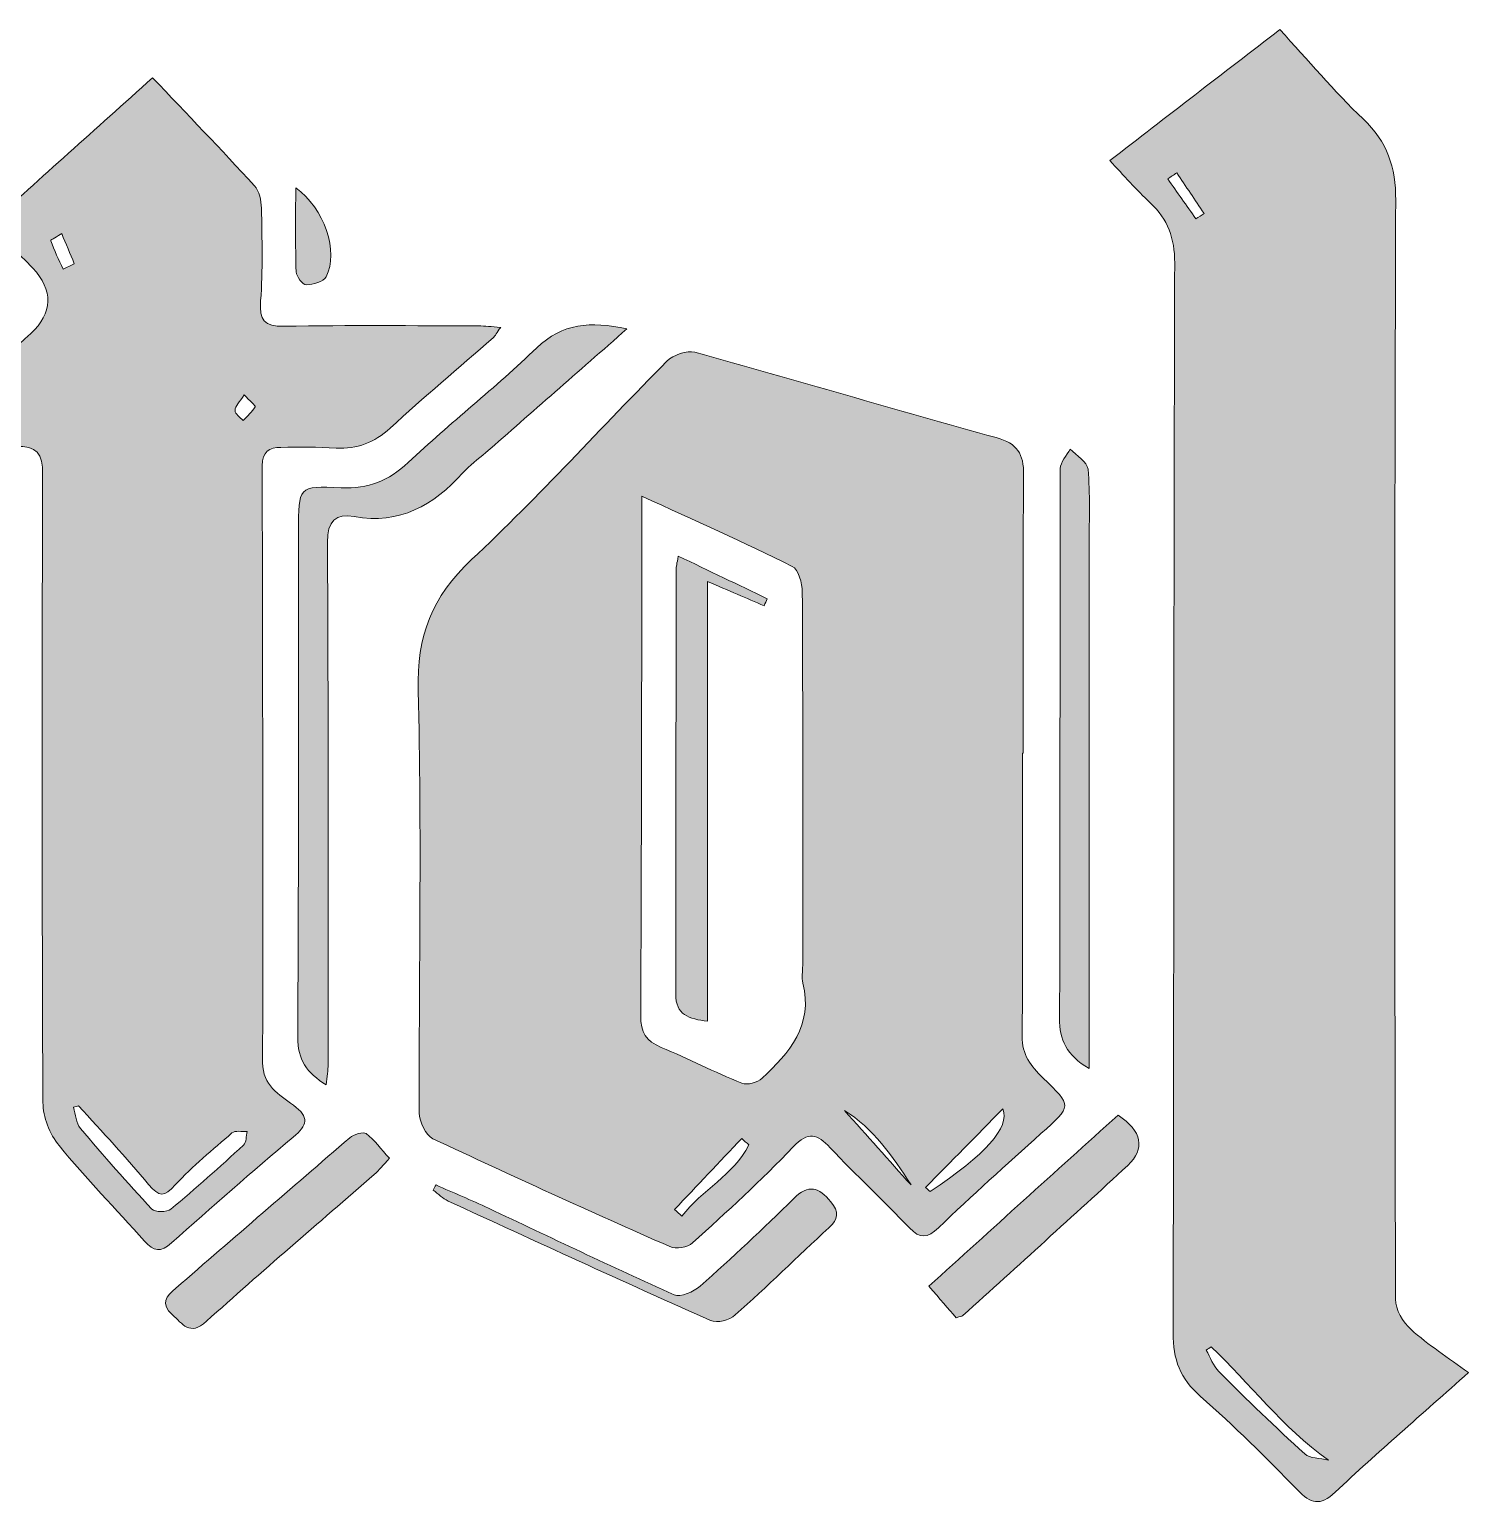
# Model space of a CAD drawing. Header units: millimetres. Extents: x -32 to 422, y -637 to -57.
# Drawn here: x 370.08 to 398.78, y -123.88 to -94.42 of the extents above; entities that cross this region are included whole.
import ezdxf

# ---------------------------------------------------------------- set-up
doc = ezdxf.new("R2010")
doc.units = ezdxf.units.MM
doc.header["$MEASUREMENT"] = 0
doc.layers.add('cut laag', color=7, linetype='Continuous', lineweight=0)

# ---------------------------------------------------------------- blocks, each defined once
blk = doc.blocks.new('Block_0')
at = {"layer": 'cut laag', "true_color": 0x000000, "transparency": 33554687}
h = blk.add_hatch(color=18, dxfattribs=at)
h.dxf.hatch_style = 2
edge = h.paths.add_edge_path()
edge.add_spline(control_points=[(392.963, -97.274), (392.903, -97.314), (392.843, -97.355), (392.783, -97.396), (392.971, -97.661), (393.159, -97.926), (393.347, -98.192), (393.401, -98.155), (393.454, -98.119), (393.508, -98.083), (393.326, -97.813), (393.145, -97.543), (392.963, -97.274)], knot_values=[0, 0, 0, 0, 1, 1, 1, 2, 2, 2, 3, 3, 3, 4, 4, 4, 4], degree=3, periodic=0)
edge = h.paths.add_edge_path()
edge.add_spline(control_points=[(393.653, -120.692), (393.619, -120.714), (393.585, -120.736), (393.551, -120.758), (393.633, -120.902), (393.689, -121.073), (393.802, -121.186), (394.363, -121.745), (394.932, -122.297), (395.517, -122.829), (395.619, -122.922), (395.815, -122.911), (395.989, -122.953), (395.058, -122.287), (394.415, -121.424), (393.653, -120.692)], knot_values=[0, 0, 0, 0, 1, 1, 1, 2, 2, 2, 3, 3, 3, 4, 4, 4, 5, 5, 5, 5], degree=3, periodic=0)
edge = h.paths.add_edge_path()
edge.add_spline(control_points=[(398.783, -121.206), (397.848, -122.04), (396.972, -122.801), (396.124, -123.592), (395.818, -123.878), (395.638, -123.823), (395.37, -123.546), (394.746, -122.903), (394.109, -122.269), (393.434, -121.68), (393.03, -121.327), (392.89, -120.945), (392.891, -120.417), (392.908, -113.303), (392.901, -106.189), (392.922, -99.074), (392.923, -98.575), (392.787, -98.205), (392.436, -97.874), (392.159, -97.614), (391.908, -97.326), (391.627, -97.03), (392.765, -96.152), (393.876, -95.296), (395.018, -94.415), (395.582, -95.026), (396.101, -95.645), (396.681, -96.199), (397.163, -96.659), (397.334, -97.151), (397.332, -97.826), (397.305, -105.132), (397.312, -112.437), (397.327, -119.743), (397.327, -119.948), (397.477, -120.204), (397.637, -120.348), (397.982, -120.658), (398.379, -120.909), (398.783, -121.206)], knot_values=[0, 0, 0, 0, 1, 1, 1, 2, 2, 2, 3, 3, 3, 4, 4, 4, 5, 5, 5, 6, 6, 6, 7, 7, 7, 8, 8, 8, 9, 9, 9, 10, 10, 10, 11, 11, 11, 12, 12, 12, 13, 13, 13, 13], degree=3, periodic=0)
h = blk.add_hatch(color=18, dxfattribs=at)
h.dxf.hatch_style = 2
edge = h.paths.add_edge_path()
edge.add_spline(control_points=[(374.357, -101.701), (374.268, -101.846), (374.18, -101.929), (374.176, -102.017), (374.173, -102.08), (374.281, -102.149), (374.339, -102.216), (374.423, -102.126), (374.518, -102.044), (374.579, -101.941), (374.591, -101.921), (374.471, -101.822), (374.357, -101.701)], knot_values=[0, 0, 0, 0, 1, 1, 1, 2, 2, 2, 3, 3, 3, 4, 4, 4, 4], degree=3, periodic=0)
edge = h.paths.add_edge_path()
edge.add_spline(control_points=[(370.747, -99.194), (370.821, -99.158), (370.896, -99.122), (370.97, -99.087), (370.886, -98.887), (370.803, -98.686), (370.719, -98.486), (370.643, -98.535), (370.494, -98.608), (370.501, -98.628), (370.568, -98.821), (370.661, -99.006), (370.747, -99.194)], knot_values=[0, 0, 0, 0, 1, 1, 1, 2, 2, 2, 3, 3, 3, 4, 4, 4, 4], degree=3, periodic=0)
edge = h.paths.add_edge_path()
edge.add_spline(control_points=[(371.057, -115.886), (371.023, -115.896), (370.989, -115.905), (370.955, -115.915), (370.998, -116.057), (371.004, -116.231), (371.092, -116.335), (371.553, -116.884), (372.027, -117.423), (372.519, -117.944), (372.581, -118.011), (372.818, -118.011), (372.896, -117.947), (373.393, -117.537), (373.873, -117.105), (374.347, -116.668), (374.405, -116.615), (374.395, -116.488), (374.417, -116.396), (374.315, -116.404), (374.179, -116.372), (374.116, -116.426), (373.727, -116.759), (373.332, -117.09), (372.985, -117.465), (372.764, -117.704), (372.663, -117.71), (372.453, -117.455), (372.009, -116.914), (371.525, -116.407), (371.057, -115.886)], knot_values=[0, 0, 0, 0, 1, 1, 1, 2, 2, 2, 3, 3, 3, 4, 4, 4, 5, 5, 5, 6, 6, 6, 7, 7, 7, 8, 8, 8, 9, 9, 9, 10, 10, 10, 10], degree=3, periodic=0)
edge = h.paths.add_edge_path()
edge.add_spline(control_points=[(367.735, -102.632), (367.901, -102.474), (368.063, -102.312), (368.233, -102.158), (368.855, -101.597), (369.484, -101.043), (370.102, -100.478), (370.543, -100.073), (370.553, -99.614), (370.142, -99.176), (370.001, -99.026), (369.852, -98.884), (369.703, -98.742), (369.565, -98.613), (369.423, -98.488), (369.245, -98.328), (370.316, -97.366), (371.373, -96.417), (372.532, -95.376), (373.22, -96.101), (373.901, -96.807), (374.562, -97.531), (374.659, -97.636), (374.701, -97.825), (374.704, -97.976), (374.716, -98.593), (374.731, -99.213), (374.688, -99.827), (374.661, -100.213), (374.751, -100.342), (375.155, -100.335), (376.448, -100.311), (377.742, -100.325), (379.035, -100.327), (379.161, -100.327), (379.287, -100.344), (379.476, -100.357), (379.399, -100.463), (379.37, -100.525), (379.323, -100.566), (378.638, -101.166), (377.941, -101.752), (377.269, -102.367), (376.954, -102.656), (376.614, -102.785), (376.193, -102.763), (375.827, -102.744), (375.459, -102.746), (375.091, -102.751), (374.86, -102.754), (374.717, -102.833), (374.718, -103.119), (374.729, -107.087), (374.733, -111.055), (374.727, -115.024), (374.727, -115.476), (375.056, -115.665), (375.34, -115.873), (375.669, -116.115), (375.619, -116.273), (375.339, -116.509), (374.519, -117.2), (373.711, -117.905), (372.911, -118.62), (372.692, -118.816), (372.554, -118.795), (372.368, -118.584), (371.805, -117.945), (371.204, -117.337), (370.666, -116.678), (370.48, -116.451), (370.345, -116.108), (370.344, -115.817), (370.324, -111.643), (370.323, -107.469), (370.339, -103.294), (370.341, -102.869), (370.217, -102.718), (369.799, -102.731), (369.129, -102.751), (368.459, -102.736), (367.788, -102.736), (367.771, -102.702), (367.753, -102.667), (367.735, -102.632)], knot_values=[0, 0, 0, 0, 1, 1, 1, 2, 2, 2, 3, 3, 3, 4, 4, 4, 5, 5, 5, 6, 6, 6, 7, 7, 7, 8, 8, 8, 9, 9, 9, 10, 10, 10, 11, 11, 11, 12, 12, 12, 13, 13, 13, 14, 14, 14, 15, 15, 15, 16, 16, 16, 17, 17, 17, 18, 18, 18, 19, 19, 19, 20, 20, 20, 21, 21, 21, 22, 22, 22, 23, 23, 23, 24, 24, 24, 25, 25, 25, 26, 26, 26, 27, 27, 27, 28, 28, 28, 28], degree=3, periodic=0)
h = blk.add_hatch(color=18, dxfattribs=at)
h.dxf.hatch_style = 2
edge = h.paths.add_edge_path()
edge.add_spline(control_points=[(375.387, -97.574), (375.96, -97.972), (376.249, -98.853), (375.995, -99.347), (375.944, -99.447), (375.735, -99.504), (375.598, -99.505), (375.529, -99.506), (375.4, -99.342), (375.396, -99.249), (375.377, -98.714), (375.387, -98.179), (375.387, -97.574)], knot_values=[0, 0, 0, 0, 1, 1, 1, 2, 2, 2, 3, 3, 3, 4, 4, 4, 4], degree=3, periodic=0)
h = blk.add_hatch(color=18, dxfattribs=at)
h.dxf.hatch_style = 2
edge = h.paths.add_edge_path()
edge.add_spline(control_points=[(381.995, -100.387), (381.008, -101.252), (380.095, -102.053), (379.182, -102.854), (379.027, -102.989), (378.856, -103.109), (378.719, -103.261), (378.137, -103.907), (377.466, -104.294), (376.552, -104.132), (376.192, -104.068), (376.016, -104.208), (376.019, -104.647), (376.042, -108.115), (376.035, -111.583), (376.035, -115.051), (376.034, -115.177), (376.012, -115.302), (375.996, -115.47), (375.607, -115.228), (375.425, -114.958), (375.428, -114.519), (375.445, -111.154), (375.447, -107.789), (375.443, -104.424), (375.443, -103.542), (375.429, -103.512), (376.295, -103.555), (376.836, -103.581), (377.237, -103.42), (377.631, -103.051), (378.467, -102.268), (379.37, -101.557), (380.197, -100.766), (380.711, -100.274), (381.261, -100.228), (381.995, -100.387)], knot_values=[0, 0, 0, 0, 1, 1, 1, 2, 2, 2, 3, 3, 3, 4, 4, 4, 5, 5, 5, 6, 6, 6, 7, 7, 7, 8, 8, 8, 9, 9, 9, 10, 10, 10, 11, 11, 11, 12, 12, 12, 12], degree=3, periodic=0)
h = blk.add_hatch(color=18, dxfattribs=at)
h.dxf.hatch_style = 2
edge = h.paths.add_edge_path()
edge.add_spline(control_points=[(382.945, -117.954), (382.994, -117.999), (383.044, -118.043), (383.093, -118.087), (383.48, -117.562), (384.128, -117.27), (384.427, -116.666), (384.379, -116.623), (384.332, -116.579), (384.285, -116.536), (383.839, -117.009), (383.392, -117.482), (382.945, -117.954)], knot_values=[0, 0, 0, 0, 1, 1, 1, 2, 2, 2, 3, 3, 3, 4, 4, 4, 4], degree=3, periodic=0)
edge = h.paths.add_edge_path()
edge.add_spline(control_points=[(387.662, -117.465), (387.294, -116.886), (386.909, -116.338), (386.332, -115.977), (386.784, -116.483), (387.223, -116.974), (387.662, -117.465)], knot_values=[0, 0, 0, 0, 1, 1, 1, 2, 2, 2, 2], degree=3, periodic=0)
edge = h.paths.add_edge_path()
edge.add_spline(control_points=[(387.953, -117.512), (387.983, -117.54), (388.013, -117.569), (388.043, -117.598), (389.146, -116.857), (389.641, -116.32), (389.493, -115.948), (388.968, -116.481), (388.461, -116.996), (387.953, -117.512)], knot_values=[0, 0, 0, 0, 1, 1, 1, 2, 2, 2, 3, 3, 3, 3], degree=3, periodic=0)
edge = h.paths.add_edge_path()
edge.add_spline(control_points=[(382.293, -103.725), (382.293, -104.092), (382.294, -104.352), (382.293, -104.612), (382.288, -107.77), (382.286, -110.928), (382.269, -114.087), (382.267, -114.417), (382.379, -114.597), (382.679, -114.721), (383.22, -114.946), (383.743, -115.215), (384.286, -115.434), (384.394, -115.477), (384.6, -115.421), (384.691, -115.336), (385.237, -114.826), (385.714, -114.277), (385.505, -113.436), (385.477, -113.325), (385.501, -113.202), (385.501, -113.084), (385.502, -110.601), (385.506, -108.118), (385.494, -105.636), (385.493, -105.46), (385.417, -105.185), (385.293, -105.124), (384.337, -104.649), (383.36, -104.215), (382.293, -103.725)], knot_values=[0, 0, 0, 0, 1, 1, 1, 2, 2, 2, 3, 3, 3, 4, 4, 4, 5, 5, 5, 6, 6, 6, 7, 7, 7, 8, 8, 8, 9, 9, 9, 10, 10, 10, 10], degree=3, periodic=0)
edge = h.paths.add_edge_path()
edge.add_spline(control_points=[(389.887, -108.851), (389.887, -110.732), (389.896, -112.613), (389.879, -114.494), (389.876, -114.866), (390.054, -115.095), (390.292, -115.324), (390.883, -115.893), (390.875, -115.888), (390.255, -116.441), (389.564, -117.057), (388.877, -117.678), (388.208, -118.317), (387.989, -118.525), (387.847, -118.547), (387.631, -118.321), (387.114, -117.779), (386.565, -117.268), (386.05, -116.723), (385.788, -116.446), (385.616, -116.388), (385.312, -116.706), (384.673, -117.375), (383.988, -118), (383.303, -118.622), (383.206, -118.71), (382.971, -118.747), (382.851, -118.694), (381.268, -117.993), (379.69, -117.281), (378.125, -116.541), (377.981, -116.474), (377.853, -116.203), (377.852, -116.026), (377.841, -113.219), (377.906, -110.411), (377.829, -107.606), (377.799, -106.512), (378.101, -105.735), (378.896, -104.99), (380.246, -103.726), (381.487, -102.347), (382.792, -101.033), (382.918, -100.906), (383.19, -100.807), (383.351, -100.852), (385.358, -101.406), (387.354, -102.003), (389.362, -102.556), (389.788, -102.674), (389.912, -102.878), (389.908, -103.296), (389.892, -105.147), (389.901, -106.999), (389.901, -108.851), (389.896, -108.851), (389.892, -108.851), (389.887, -108.851)], knot_values=[0, 0, 0, 0, 1, 1, 1, 2, 2, 2, 3, 3, 3, 4, 4, 4, 5, 5, 5, 6, 6, 6, 7, 7, 7, 8, 8, 8, 9, 9, 9, 10, 10, 10, 11, 11, 11, 12, 12, 12, 13, 13, 13, 14, 14, 14, 15, 15, 15, 16, 16, 16, 17, 17, 17, 18, 18, 18, 19, 19, 19, 19], degree=3, periodic=0)
h = blk.add_hatch(color=18, dxfattribs=at)
h.dxf.hatch_style = 2
edge = h.paths.add_edge_path()
edge.add_spline(control_points=[(391.214, -115.142), (390.761, -114.871), (390.624, -114.569), (390.626, -114.139), (390.639, -110.484), (390.63, -106.829), (390.641, -103.173), (390.641, -103.043), (390.77, -102.913), (390.838, -102.783), (390.962, -102.916), (391.18, -103.041), (391.193, -103.185), (391.24, -103.679), (391.216, -104.181), (391.216, -104.68), (391.216, -107.983), (391.215, -111.286), (391.214, -114.589), (391.214, -114.746), (391.214, -114.903), (391.214, -115.142)], knot_values=[0, 0, 0, 0, 1, 1, 1, 2, 2, 2, 3, 3, 3, 4, 4, 4, 5, 5, 5, 6, 6, 6, 7, 7, 7, 7], degree=3, periodic=0)
h = blk.add_hatch(color=18, dxfattribs=at)
h.dxf.hatch_style = 2
edge = h.paths.add_edge_path()
edge.add_spline(control_points=[(383.605, -114.199), (383.231, -114.152), (382.967, -114.073), (382.968, -113.653), (382.974, -110.831), (382.973, -108.009), (382.976, -105.187), (382.976, -105.13), (382.993, -105.074), (383.017, -104.919), (383.635, -105.214), (384.215, -105.491), (384.795, -105.769), (384.774, -105.816), (384.753, -105.863), (384.731, -105.91), (384.38, -105.759), (384.028, -105.608), (383.605, -105.426), (383.605, -108.389), (383.605, -111.28), (383.605, -114.199)], knot_values=[0, 0, 0, 0, 1, 1, 1, 2, 2, 2, 3, 3, 3, 4, 4, 4, 5, 5, 5, 6, 6, 6, 7, 7, 7, 7], degree=3, periodic=0)
h = blk.add_hatch(color=18, dxfattribs=at)
h.dxf.hatch_style = 2
edge = h.paths.add_edge_path()
edge.add_spline(control_points=[(388.018, -119.484), (389.276, -118.346), (390.536, -117.206), (391.792, -116.07), (392.268, -116.389), (392.346, -116.741), (391.986, -117.074), (390.898, -118.081), (389.795, -119.073), (388.697, -120.07), (388.678, -120.087), (388.643, -120.087), (388.56, -120.112), (388.408, -119.936), (388.238, -119.739), (388.018, -119.484)], knot_values=[0, 0, 0, 0, 1, 1, 1, 2, 2, 2, 3, 3, 3, 4, 4, 4, 5, 5, 5, 5], degree=3, periodic=0)
h = blk.add_hatch(color=18, dxfattribs=at)
h.dxf.hatch_style = 2
edge = h.paths.add_edge_path()
edge.add_spline(control_points=[(377.256, -116.933), (377.129, -117.069), (377.05, -117.17), (376.955, -117.253), (375.838, -118.229), (374.708, -119.191), (373.606, -120.184), (373.266, -120.49), (373.131, -120.232), (372.927, -120.052), (372.679, -119.832), (372.804, -119.686), (372.995, -119.522), (374.153, -118.524), (375.304, -117.52), (376.465, -116.526), (376.546, -116.457), (376.736, -116.396), (376.795, -116.44), (376.962, -116.564), (377.088, -116.745), (377.256, -116.933)], knot_values=[0, 0, 0, 0, 1, 1, 1, 2, 2, 2, 3, 3, 3, 4, 4, 4, 5, 5, 5, 6, 6, 6, 7, 7, 7, 7], degree=3, periodic=0)
h = blk.add_hatch(color=18, dxfattribs=at)
h.dxf.hatch_style = 2
edge = h.paths.add_edge_path()
edge.add_spline(control_points=[(378.186, -117.465), (378.536, -117.62), (378.889, -117.768), (379.235, -117.93), (380.467, -118.508), (381.693, -119.1), (382.935, -119.655), (383.061, -119.711), (383.325, -119.597), (383.455, -119.482), (384.091, -118.917), (384.714, -118.338), (385.318, -117.74), (385.62, -117.44), (385.823, -117.509), (386.062, -117.801), (386.23, -118.006), (386.215, -118.144), (386.023, -118.32), (385.396, -118.895), (384.791, -119.493), (384.156, -120.058), (384.043, -120.158), (383.791, -120.225), (383.665, -120.169), (381.913, -119.389), (380.171, -118.587), (378.429, -117.785), (378.32, -117.734), (378.23, -117.642), (378.132, -117.569), (378.15, -117.534), (378.168, -117.5), (378.186, -117.465)], knot_values=[0, 0, 0, 0, 1, 1, 1, 2, 2, 2, 3, 3, 3, 4, 4, 4, 5, 5, 5, 6, 6, 6, 7, 7, 7, 8, 8, 8, 9, 9, 9, 10, 10, 10, 11, 11, 11, 11], degree=3, periodic=0)
at = {"layer": 'cut laag'}
for points, knots in [([(398.783, -121.206), (398.379, -120.909), (397.982, -120.658), (397.637, -120.348), (397.477, -120.204), (397.327, -119.948), (397.327, -119.743), (397.312, -112.437), (397.305, -105.132), (397.332, -97.826), (397.334, -97.151), (397.163, -96.659), (396.681, -96.199), (396.101, -95.645), (395.582, -95.026), (395.018, -94.415), (393.876, -95.296), (392.765, -96.152), (391.627, -97.03), (391.908, -97.326), (392.159, -97.614), (392.436, -97.874), (392.787, -98.205), (392.923, -98.575), (392.922, -99.074), (392.901, -106.189), (392.908, -113.303), (392.891, -120.417), (392.89, -120.945), (393.03, -121.327), (393.434, -121.68), (394.109, -122.269), (394.746, -122.903), (395.37, -123.546), (395.638, -123.823), (395.818, -123.878), (396.124, -123.592), (396.972, -122.801), (397.848, -122.04), (398.783, -121.206)], [0, 0, 0, 0, 1, 1, 1, 2, 2, 2, 3, 3, 3, 4, 4, 4, 5, 5, 5, 6, 6, 6, 7, 7, 7, 8, 8, 8, 9, 9, 9, 10, 10, 10, 11, 11, 11, 12, 12, 12, 13, 13, 13, 13]), ([(398.783, -121.206), (397.848, -122.04), (396.972, -122.801), (396.124, -123.592), (395.818, -123.878), (395.638, -123.823), (395.37, -123.546), (394.746, -122.903), (394.109, -122.269), (393.434, -121.68), (393.03, -121.327), (392.89, -120.945), (392.891, -120.417), (392.908, -113.303), (392.901, -106.189), (392.922, -99.074), (392.923, -98.575), (392.787, -98.205), (392.436, -97.874), (392.159, -97.614), (391.908, -97.326), (391.627, -97.03), (392.765, -96.152), (393.876, -95.296), (395.018, -94.415), (395.582, -95.026), (396.101, -95.645), (396.681, -96.199), (397.163, -96.659), (397.334, -97.151), (397.332, -97.826), (397.305, -105.132), (397.312, -112.437), (397.327, -119.743), (397.327, -119.948), (397.477, -120.204), (397.637, -120.348), (397.982, -120.658), (398.379, -120.909), (398.783, -121.206)], [0, 0, 0, 0, 1, 1, 1, 2, 2, 2, 3, 3, 3, 4, 4, 4, 5, 5, 5, 6, 6, 6, 7, 7, 7, 8, 8, 8, 9, 9, 9, 10, 10, 10, 11, 11, 11, 12, 12, 12, 13, 13, 13, 13]), ([(367.735, -102.632), (367.753, -102.667), (367.771, -102.702), (367.788, -102.736), (368.459, -102.736), (369.129, -102.751), (369.799, -102.731), (370.217, -102.718), (370.341, -102.869), (370.339, -103.294), (370.323, -107.469), (370.324, -111.643), (370.344, -115.817), (370.345, -116.108), (370.48, -116.451), (370.666, -116.678), (371.204, -117.337), (371.805, -117.945), (372.368, -118.584), (372.554, -118.795), (372.692, -118.816), (372.911, -118.62), (373.711, -117.905), (374.519, -117.2), (375.339, -116.509), (375.619, -116.273), (375.669, -116.115), (375.34, -115.873), (375.056, -115.665), (374.727, -115.476), (374.727, -115.024), (374.733, -111.055), (374.729, -107.087), (374.718, -103.119), (374.717, -102.833), (374.86, -102.754), (375.091, -102.751), (375.459, -102.746), (375.827, -102.744), (376.193, -102.763), (376.614, -102.785), (376.954, -102.656), (377.269, -102.367), (377.941, -101.752), (378.638, -101.166), (379.323, -100.566), (379.37, -100.525), (379.399, -100.463), (379.476, -100.357), (379.287, -100.344), (379.161, -100.327), (379.035, -100.327), (377.742, -100.325), (376.448, -100.311), (375.155, -100.335), (374.751, -100.342), (374.661, -100.213), (374.688, -99.827), (374.731, -99.213), (374.716, -98.593), (374.704, -97.976), (374.701, -97.825), (374.659, -97.636), (374.562, -97.531), (373.901, -96.807), (373.22, -96.101), (372.532, -95.376), (371.373, -96.417), (370.316, -97.366), (369.245, -98.328), (369.423, -98.488), (369.565, -98.613), (369.703, -98.742), (369.852, -98.884), (370.001, -99.026), (370.142, -99.176), (370.553, -99.614), (370.543, -100.073), (370.102, -100.478), (369.484, -101.043), (368.855, -101.597), (368.233, -102.158), (368.063, -102.312), (367.901, -102.474), (367.735, -102.632)], [0, 0, 0, 0, 1, 1, 1, 2, 2, 2, 3, 3, 3, 4, 4, 4, 5, 5, 5, 6, 6, 6, 7, 7, 7, 8, 8, 8, 9, 9, 9, 10, 10, 10, 11, 11, 11, 12, 12, 12, 13, 13, 13, 14, 14, 14, 15, 15, 15, 16, 16, 16, 17, 17, 17, 18, 18, 18, 19, 19, 19, 20, 20, 20, 21, 21, 21, 22, 22, 22, 23, 23, 23, 24, 24, 24, 25, 25, 25, 26, 26, 26, 27, 27, 27, 28, 28, 28, 28]), ([(367.735, -102.632), (367.901, -102.474), (368.063, -102.312), (368.233, -102.158), (368.855, -101.597), (369.484, -101.043), (370.102, -100.478), (370.543, -100.073), (370.553, -99.614), (370.142, -99.176), (370.001, -99.026), (369.852, -98.884), (369.703, -98.742), (369.565, -98.613), (369.423, -98.488), (369.245, -98.328), (370.316, -97.366), (371.373, -96.417), (372.532, -95.376), (373.22, -96.101), (373.901, -96.807), (374.562, -97.531), (374.659, -97.636), (374.701, -97.825), (374.704, -97.976), (374.716, -98.593), (374.731, -99.213), (374.688, -99.827), (374.661, -100.213), (374.751, -100.342), (375.155, -100.335), (376.448, -100.311), (377.742, -100.325), (379.035, -100.327), (379.161, -100.327), (379.287, -100.344), (379.476, -100.357), (379.399, -100.463), (379.37, -100.525), (379.323, -100.566), (378.638, -101.166), (377.941, -101.752), (377.269, -102.367), (376.954, -102.656), (376.614, -102.785), (376.193, -102.763), (375.827, -102.744), (375.459, -102.746), (375.091, -102.751), (374.86, -102.754), (374.717, -102.833), (374.718, -103.119), (374.729, -107.087), (374.733, -111.055), (374.727, -115.024), (374.727, -115.476), (375.056, -115.665), (375.34, -115.873), (375.669, -116.115), (375.619, -116.273), (375.339, -116.509), (374.519, -117.2), (373.711, -117.905), (372.911, -118.62), (372.692, -118.816), (372.554, -118.795), (372.368, -118.584), (371.805, -117.945), (371.204, -117.337), (370.666, -116.678), (370.48, -116.451), (370.345, -116.108), (370.344, -115.817), (370.324, -111.643), (370.323, -107.469), (370.339, -103.294), (370.341, -102.869), (370.217, -102.718), (369.799, -102.731), (369.129, -102.751), (368.459, -102.736), (367.788, -102.736), (367.771, -102.702), (367.753, -102.667), (367.735, -102.632)], [0, 0, 0, 0, 1, 1, 1, 2, 2, 2, 3, 3, 3, 4, 4, 4, 5, 5, 5, 6, 6, 6, 7, 7, 7, 8, 8, 8, 9, 9, 9, 10, 10, 10, 11, 11, 11, 12, 12, 12, 13, 13, 13, 14, 14, 14, 15, 15, 15, 16, 16, 16, 17, 17, 17, 18, 18, 18, 19, 19, 19, 20, 20, 20, 21, 21, 21, 22, 22, 22, 23, 23, 23, 24, 24, 24, 25, 25, 25, 26, 26, 26, 27, 27, 27, 28, 28, 28, 28]), ([(392.963, -97.274), (392.903, -97.314), (392.843, -97.355), (392.783, -97.396), (392.971, -97.661), (393.159, -97.926), (393.347, -98.192), (393.401, -98.155), (393.454, -98.119), (393.508, -98.083), (393.326, -97.813), (393.145, -97.543), (392.963, -97.274)], [0, 0, 0, 0, 1, 1, 1, 2, 2, 2, 3, 3, 3, 4, 4, 4, 4]), ([(392.963, -97.274), (393.145, -97.543), (393.326, -97.813), (393.508, -98.083), (393.454, -98.119), (393.401, -98.155), (393.347, -98.192), (393.159, -97.926), (392.971, -97.661), (392.783, -97.396), (392.843, -97.355), (392.903, -97.314), (392.963, -97.274)], [0, 0, 0, 0, 1, 1, 1, 2, 2, 2, 3, 3, 3, 4, 4, 4, 4]), ([(375.387, -97.574), (375.387, -98.179), (375.377, -98.714), (375.396, -99.249), (375.4, -99.342), (375.529, -99.506), (375.598, -99.505), (375.735, -99.504), (375.944, -99.447), (375.995, -99.347), (376.249, -98.853), (375.96, -97.972), (375.387, -97.574)], [0, 0, 0, 0, 1, 1, 1, 2, 2, 2, 3, 3, 3, 4, 4, 4, 4]), ([(375.387, -97.574), (375.96, -97.972), (376.249, -98.853), (375.995, -99.347), (375.944, -99.447), (375.735, -99.504), (375.598, -99.505), (375.529, -99.506), (375.4, -99.342), (375.396, -99.249), (375.377, -98.714), (375.387, -98.179), (375.387, -97.574)], [0, 0, 0, 0, 1, 1, 1, 2, 2, 2, 3, 3, 3, 4, 4, 4, 4]), ([(370.747, -99.194), (370.821, -99.158), (370.896, -99.122), (370.97, -99.087), (370.886, -98.887), (370.803, -98.686), (370.719, -98.486), (370.643, -98.535), (370.494, -98.608), (370.501, -98.628), (370.568, -98.821), (370.661, -99.006), (370.747, -99.194)], [0, 0, 0, 0, 1, 1, 1, 2, 2, 2, 3, 3, 3, 4, 4, 4, 4]), ([(370.747, -99.194), (370.661, -99.006), (370.568, -98.821), (370.501, -98.628), (370.494, -98.608), (370.643, -98.535), (370.719, -98.486), (370.803, -98.686), (370.886, -98.887), (370.97, -99.087), (370.896, -99.122), (370.821, -99.158), (370.747, -99.194)], [0, 0, 0, 0, 1, 1, 1, 2, 2, 2, 3, 3, 3, 4, 4, 4, 4]), ([(381.995, -100.387), (381.261, -100.228), (380.711, -100.274), (380.197, -100.766), (379.37, -101.557), (378.467, -102.268), (377.631, -103.051), (377.237, -103.42), (376.836, -103.581), (376.295, -103.555), (375.429, -103.512), (375.443, -103.542), (375.443, -104.424), (375.447, -107.789), (375.445, -111.154), (375.428, -114.519), (375.425, -114.958), (375.607, -115.228), (375.996, -115.47), (376.012, -115.302), (376.034, -115.177), (376.035, -115.051), (376.035, -111.583), (376.042, -108.115), (376.019, -104.647), (376.016, -104.208), (376.192, -104.068), (376.552, -104.132), (377.466, -104.294), (378.137, -103.907), (378.719, -103.261), (378.856, -103.109), (379.027, -102.989), (379.182, -102.854), (380.095, -102.053), (381.008, -101.252), (381.995, -100.387)], [0, 0, 0, 0, 1, 1, 1, 2, 2, 2, 3, 3, 3, 4, 4, 4, 5, 5, 5, 6, 6, 6, 7, 7, 7, 8, 8, 8, 9, 9, 9, 10, 10, 10, 11, 11, 11, 12, 12, 12, 12]), ([(381.995, -100.387), (381.008, -101.252), (380.095, -102.053), (379.182, -102.854), (379.027, -102.989), (378.856, -103.109), (378.719, -103.261), (378.137, -103.907), (377.466, -104.294), (376.552, -104.132), (376.192, -104.068), (376.016, -104.208), (376.019, -104.647), (376.042, -108.115), (376.035, -111.583), (376.035, -115.051), (376.034, -115.177), (376.012, -115.302), (375.996, -115.47), (375.607, -115.228), (375.425, -114.958), (375.428, -114.519), (375.445, -111.154), (375.447, -107.789), (375.443, -104.424), (375.443, -103.542), (375.429, -103.512), (376.295, -103.555), (376.836, -103.581), (377.237, -103.42), (377.631, -103.051), (378.467, -102.268), (379.37, -101.557), (380.197, -100.766), (380.711, -100.274), (381.261, -100.228), (381.995, -100.387)], [0, 0, 0, 0, 1, 1, 1, 2, 2, 2, 3, 3, 3, 4, 4, 4, 5, 5, 5, 6, 6, 6, 7, 7, 7, 8, 8, 8, 9, 9, 9, 10, 10, 10, 11, 11, 11, 12, 12, 12, 12]), ([(389.887, -108.851), (389.892, -108.851), (389.896, -108.851), (389.901, -108.851), (389.901, -106.999), (389.892, -105.147), (389.908, -103.296), (389.912, -102.878), (389.788, -102.674), (389.362, -102.556), (387.354, -102.003), (385.358, -101.406), (383.351, -100.852), (383.19, -100.807), (382.918, -100.906), (382.792, -101.033), (381.487, -102.347), (380.246, -103.726), (378.896, -104.99), (378.101, -105.735), (377.799, -106.512), (377.829, -107.606), (377.906, -110.411), (377.841, -113.219), (377.852, -116.026), (377.853, -116.203), (377.981, -116.474), (378.125, -116.541), (379.69, -117.281), (381.268, -117.993), (382.851, -118.694), (382.971, -118.747), (383.206, -118.71), (383.303, -118.622), (383.988, -118), (384.673, -117.375), (385.312, -116.706), (385.616, -116.388), (385.788, -116.446), (386.05, -116.723), (386.565, -117.268), (387.114, -117.779), (387.631, -118.321), (387.847, -118.547), (387.989, -118.525), (388.208, -118.317), (388.877, -117.678), (389.564, -117.057), (390.255, -116.441), (390.875, -115.888), (390.883, -115.893), (390.292, -115.324), (390.054, -115.095), (389.876, -114.866), (389.879, -114.494), (389.896, -112.613), (389.887, -110.732), (389.887, -108.851)], [0, 0, 0, 0, 1, 1, 1, 2, 2, 2, 3, 3, 3, 4, 4, 4, 5, 5, 5, 6, 6, 6, 7, 7, 7, 8, 8, 8, 9, 9, 9, 10, 10, 10, 11, 11, 11, 12, 12, 12, 13, 13, 13, 14, 14, 14, 15, 15, 15, 16, 16, 16, 17, 17, 17, 18, 18, 18, 19, 19, 19, 19]), ([(389.887, -108.851), (389.887, -110.732), (389.896, -112.613), (389.879, -114.494), (389.876, -114.866), (390.054, -115.095), (390.292, -115.324), (390.883, -115.893), (390.875, -115.888), (390.255, -116.441), (389.564, -117.057), (388.877, -117.678), (388.208, -118.317), (387.989, -118.525), (387.847, -118.547), (387.631, -118.321), (387.114, -117.779), (386.565, -117.268), (386.05, -116.723), (385.788, -116.446), (385.616, -116.388), (385.312, -116.706), (384.673, -117.375), (383.988, -118), (383.303, -118.622), (383.206, -118.71), (382.971, -118.747), (382.851, -118.694), (381.268, -117.993), (379.69, -117.281), (378.125, -116.541), (377.981, -116.474), (377.853, -116.203), (377.852, -116.026), (377.841, -113.219), (377.906, -110.411), (377.829, -107.606), (377.799, -106.512), (378.101, -105.735), (378.896, -104.99), (380.246, -103.726), (381.487, -102.347), (382.792, -101.033), (382.918, -100.906), (383.19, -100.807), (383.351, -100.852), (385.358, -101.406), (387.354, -102.003), (389.362, -102.556), (389.788, -102.674), (389.912, -102.878), (389.908, -103.296), (389.892, -105.147), (389.901, -106.999), (389.901, -108.851), (389.896, -108.851), (389.892, -108.851), (389.887, -108.851)], [0, 0, 0, 0, 1, 1, 1, 2, 2, 2, 3, 3, 3, 4, 4, 4, 5, 5, 5, 6, 6, 6, 7, 7, 7, 8, 8, 8, 9, 9, 9, 10, 10, 10, 11, 11, 11, 12, 12, 12, 13, 13, 13, 14, 14, 14, 15, 15, 15, 16, 16, 16, 17, 17, 17, 18, 18, 18, 19, 19, 19, 19]), ([(374.357, -101.701), (374.268, -101.846), (374.18, -101.929), (374.176, -102.017), (374.173, -102.08), (374.281, -102.149), (374.339, -102.216), (374.423, -102.126), (374.518, -102.044), (374.579, -101.941), (374.591, -101.921), (374.471, -101.822), (374.357, -101.701)], [0, 0, 0, 0, 1, 1, 1, 2, 2, 2, 3, 3, 3, 4, 4, 4, 4]), ([(374.357, -101.701), (374.471, -101.822), (374.591, -101.921), (374.579, -101.941), (374.518, -102.044), (374.423, -102.126), (374.339, -102.216), (374.281, -102.149), (374.173, -102.08), (374.176, -102.017), (374.18, -101.929), (374.268, -101.846), (374.357, -101.701)], [0, 0, 0, 0, 1, 1, 1, 2, 2, 2, 3, 3, 3, 4, 4, 4, 4]), ([(391.214, -115.142), (391.214, -114.903), (391.214, -114.746), (391.214, -114.589), (391.215, -111.286), (391.216, -107.983), (391.216, -104.68), (391.216, -104.181), (391.24, -103.679), (391.193, -103.185), (391.18, -103.041), (390.962, -102.916), (390.838, -102.783), (390.77, -102.913), (390.641, -103.043), (390.641, -103.173), (390.63, -106.829), (390.639, -110.484), (390.626, -114.139), (390.624, -114.569), (390.761, -114.871), (391.214, -115.142)], [0, 0, 0, 0, 1, 1, 1, 2, 2, 2, 3, 3, 3, 4, 4, 4, 5, 5, 5, 6, 6, 6, 7, 7, 7, 7]), ([(391.214, -115.142), (390.761, -114.871), (390.624, -114.569), (390.626, -114.139), (390.639, -110.484), (390.63, -106.829), (390.641, -103.173), (390.641, -103.043), (390.77, -102.913), (390.838, -102.783), (390.962, -102.916), (391.18, -103.041), (391.193, -103.185), (391.24, -103.679), (391.216, -104.181), (391.216, -104.68), (391.216, -107.983), (391.215, -111.286), (391.214, -114.589), (391.214, -114.746), (391.214, -114.903), (391.214, -115.142)], [0, 0, 0, 0, 1, 1, 1, 2, 2, 2, 3, 3, 3, 4, 4, 4, 5, 5, 5, 6, 6, 6, 7, 7, 7, 7]), ([(382.293, -103.725), (382.293, -104.092), (382.294, -104.352), (382.293, -104.612), (382.288, -107.77), (382.286, -110.928), (382.269, -114.087), (382.267, -114.417), (382.379, -114.597), (382.679, -114.721), (383.22, -114.946), (383.743, -115.215), (384.286, -115.434), (384.394, -115.477), (384.6, -115.421), (384.691, -115.336), (385.237, -114.826), (385.714, -114.277), (385.505, -113.436), (385.477, -113.325), (385.501, -113.202), (385.501, -113.084), (385.502, -110.601), (385.506, -108.118), (385.494, -105.636), (385.493, -105.46), (385.417, -105.185), (385.293, -105.124), (384.337, -104.649), (383.36, -104.215), (382.293, -103.725)], [0, 0, 0, 0, 1, 1, 1, 2, 2, 2, 3, 3, 3, 4, 4, 4, 5, 5, 5, 6, 6, 6, 7, 7, 7, 8, 8, 8, 9, 9, 9, 10, 10, 10, 10]), ([(382.293, -103.725), (383.36, -104.215), (384.337, -104.649), (385.293, -105.124), (385.417, -105.185), (385.493, -105.46), (385.494, -105.636), (385.506, -108.118), (385.502, -110.601), (385.501, -113.084), (385.501, -113.202), (385.477, -113.325), (385.505, -113.436), (385.714, -114.277), (385.237, -114.826), (384.691, -115.336), (384.6, -115.421), (384.394, -115.477), (384.286, -115.434), (383.743, -115.215), (383.22, -114.946), (382.679, -114.721), (382.379, -114.597), (382.267, -114.417), (382.269, -114.087), (382.286, -110.928), (382.288, -107.77), (382.293, -104.612), (382.294, -104.352), (382.293, -104.092), (382.293, -103.725)], [0, 0, 0, 0, 1, 1, 1, 2, 2, 2, 3, 3, 3, 4, 4, 4, 5, 5, 5, 6, 6, 6, 7, 7, 7, 8, 8, 8, 9, 9, 9, 10, 10, 10, 10]), ([(383.605, -114.199), (383.605, -111.28), (383.605, -108.389), (383.605, -105.426), (384.028, -105.608), (384.38, -105.759), (384.731, -105.91), (384.753, -105.863), (384.774, -105.816), (384.795, -105.769), (384.215, -105.491), (383.635, -105.214), (383.017, -104.919), (382.993, -105.074), (382.976, -105.13), (382.976, -105.187), (382.973, -108.009), (382.974, -110.831), (382.968, -113.653), (382.967, -114.073), (383.231, -114.152), (383.605, -114.199)], [0, 0, 0, 0, 1, 1, 1, 2, 2, 2, 3, 3, 3, 4, 4, 4, 5, 5, 5, 6, 6, 6, 7, 7, 7, 7]), ([(383.605, -114.199), (383.231, -114.152), (382.967, -114.073), (382.968, -113.653), (382.974, -110.831), (382.973, -108.009), (382.976, -105.187), (382.976, -105.13), (382.993, -105.074), (383.017, -104.919), (383.635, -105.214), (384.215, -105.491), (384.795, -105.769), (384.774, -105.816), (384.753, -105.863), (384.731, -105.91), (384.38, -105.759), (384.028, -105.608), (383.605, -105.426), (383.605, -108.389), (383.605, -111.28), (383.605, -114.199)], [0, 0, 0, 0, 1, 1, 1, 2, 2, 2, 3, 3, 3, 4, 4, 4, 5, 5, 5, 6, 6, 6, 7, 7, 7, 7]), ([(371.057, -115.886), (371.023, -115.896), (370.989, -115.905), (370.955, -115.915), (370.998, -116.057), (371.004, -116.231), (371.092, -116.335), (371.553, -116.884), (372.027, -117.423), (372.519, -117.944), (372.581, -118.011), (372.818, -118.011), (372.896, -117.947), (373.393, -117.537), (373.873, -117.105), (374.347, -116.668), (374.405, -116.615), (374.395, -116.488), (374.417, -116.396), (374.315, -116.404), (374.179, -116.372), (374.116, -116.426), (373.727, -116.759), (373.332, -117.09), (372.985, -117.465), (372.764, -117.704), (372.663, -117.71), (372.453, -117.455), (372.009, -116.914), (371.525, -116.407), (371.057, -115.886)], [0, 0, 0, 0, 1, 1, 1, 2, 2, 2, 3, 3, 3, 4, 4, 4, 5, 5, 5, 6, 6, 6, 7, 7, 7, 8, 8, 8, 9, 9, 9, 10, 10, 10, 10]), ([(371.057, -115.886), (371.525, -116.407), (372.009, -116.914), (372.453, -117.455), (372.663, -117.71), (372.764, -117.704), (372.985, -117.465), (373.332, -117.09), (373.727, -116.759), (374.116, -116.426), (374.179, -116.372), (374.315, -116.404), (374.417, -116.396), (374.395, -116.488), (374.405, -116.615), (374.347, -116.668), (373.873, -117.105), (373.393, -117.537), (372.896, -117.947), (372.818, -118.011), (372.581, -118.011), (372.519, -117.944), (372.027, -117.423), (371.553, -116.884), (371.092, -116.335), (371.004, -116.231), (370.998, -116.057), (370.955, -115.915), (370.989, -115.905), (371.023, -115.896), (371.057, -115.886)], [0, 0, 0, 0, 1, 1, 1, 2, 2, 2, 3, 3, 3, 4, 4, 4, 5, 5, 5, 6, 6, 6, 7, 7, 7, 8, 8, 8, 9, 9, 9, 10, 10, 10, 10]), ([(387.662, -117.465), (387.294, -116.886), (386.909, -116.338), (386.332, -115.977), (386.784, -116.483), (387.223, -116.974), (387.662, -117.465)], [0, 0, 0, 0, 1, 1, 1, 2, 2, 2, 2]), ([(387.662, -117.465), (387.223, -116.974), (386.784, -116.483), (386.332, -115.977), (386.909, -116.338), (387.294, -116.886), (387.662, -117.465)], [0, 0, 0, 0, 1, 1, 1, 2, 2, 2, 2]), ([(387.953, -117.512), (387.983, -117.54), (388.013, -117.569), (388.043, -117.598), (389.146, -116.857), (389.641, -116.32), (389.493, -115.948), (388.968, -116.481), (388.461, -116.996), (387.953, -117.512)], [0, 0, 0, 0, 1, 1, 1, 2, 2, 2, 3, 3, 3, 3]), ([(387.953, -117.512), (388.461, -116.996), (388.968, -116.481), (389.493, -115.948), (389.641, -116.32), (389.146, -116.857), (388.043, -117.598), (388.013, -117.569), (387.983, -117.54), (387.953, -117.512)], [0, 0, 0, 0, 1, 1, 1, 2, 2, 2, 3, 3, 3, 3]), ([(388.018, -119.484), (388.238, -119.739), (388.408, -119.936), (388.56, -120.112), (388.643, -120.087), (388.678, -120.087), (388.697, -120.07), (389.795, -119.073), (390.898, -118.081), (391.986, -117.074), (392.346, -116.741), (392.268, -116.389), (391.792, -116.07), (390.536, -117.206), (389.276, -118.346), (388.018, -119.484)], [0, 0, 0, 0, 1, 1, 1, 2, 2, 2, 3, 3, 3, 4, 4, 4, 5, 5, 5, 5]), ([(388.018, -119.484), (389.276, -118.346), (390.536, -117.206), (391.792, -116.07), (392.268, -116.389), (392.346, -116.741), (391.986, -117.074), (390.898, -118.081), (389.795, -119.073), (388.697, -120.07), (388.678, -120.087), (388.643, -120.087), (388.56, -120.112), (388.408, -119.936), (388.238, -119.739), (388.018, -119.484)], [0, 0, 0, 0, 1, 1, 1, 2, 2, 2, 3, 3, 3, 4, 4, 4, 5, 5, 5, 5]), ([(377.256, -116.933), (377.088, -116.745), (376.962, -116.564), (376.795, -116.44), (376.736, -116.396), (376.546, -116.457), (376.465, -116.526), (375.304, -117.52), (374.153, -118.524), (372.995, -119.522), (372.804, -119.686), (372.679, -119.832), (372.927, -120.052), (373.131, -120.232), (373.266, -120.49), (373.606, -120.184), (374.708, -119.191), (375.838, -118.229), (376.955, -117.253), (377.05, -117.17), (377.129, -117.069), (377.256, -116.933)], [0, 0, 0, 0, 1, 1, 1, 2, 2, 2, 3, 3, 3, 4, 4, 4, 5, 5, 5, 6, 6, 6, 7, 7, 7, 7]), ([(377.256, -116.933), (377.129, -117.069), (377.05, -117.17), (376.955, -117.253), (375.838, -118.229), (374.708, -119.191), (373.606, -120.184), (373.266, -120.49), (373.131, -120.232), (372.927, -120.052), (372.679, -119.832), (372.804, -119.686), (372.995, -119.522), (374.153, -118.524), (375.304, -117.52), (376.465, -116.526), (376.546, -116.457), (376.736, -116.396), (376.795, -116.44), (376.962, -116.564), (377.088, -116.745), (377.256, -116.933)], [0, 0, 0, 0, 1, 1, 1, 2, 2, 2, 3, 3, 3, 4, 4, 4, 5, 5, 5, 6, 6, 6, 7, 7, 7, 7]), ([(382.945, -117.954), (382.994, -117.999), (383.044, -118.043), (383.093, -118.087), (383.48, -117.562), (384.128, -117.27), (384.427, -116.666), (384.379, -116.623), (384.332, -116.579), (384.285, -116.536), (383.839, -117.009), (383.392, -117.482), (382.945, -117.954)], [0, 0, 0, 0, 1, 1, 1, 2, 2, 2, 3, 3, 3, 4, 4, 4, 4]), ([(382.945, -117.954), (383.392, -117.482), (383.839, -117.009), (384.285, -116.536), (384.332, -116.579), (384.379, -116.623), (384.427, -116.666), (384.128, -117.27), (383.48, -117.562), (383.093, -118.087), (383.044, -118.043), (382.994, -117.999), (382.945, -117.954)], [0, 0, 0, 0, 1, 1, 1, 2, 2, 2, 3, 3, 3, 4, 4, 4, 4]), ([(378.186, -117.465), (378.168, -117.5), (378.15, -117.534), (378.132, -117.569), (378.23, -117.642), (378.32, -117.734), (378.429, -117.785), (380.171, -118.587), (381.913, -119.389), (383.665, -120.169), (383.791, -120.225), (384.043, -120.158), (384.156, -120.058), (384.791, -119.493), (385.396, -118.895), (386.023, -118.32), (386.215, -118.144), (386.23, -118.006), (386.062, -117.801), (385.823, -117.509), (385.62, -117.44), (385.318, -117.74), (384.714, -118.338), (384.091, -118.917), (383.455, -119.482), (383.325, -119.597), (383.061, -119.711), (382.935, -119.655), (381.693, -119.1), (380.467, -118.508), (379.235, -117.93), (378.889, -117.768), (378.536, -117.62), (378.186, -117.465)], [0, 0, 0, 0, 1, 1, 1, 2, 2, 2, 3, 3, 3, 4, 4, 4, 5, 5, 5, 6, 6, 6, 7, 7, 7, 8, 8, 8, 9, 9, 9, 10, 10, 10, 11, 11, 11, 11]), ([(378.186, -117.465), (378.536, -117.62), (378.889, -117.768), (379.235, -117.93), (380.467, -118.508), (381.693, -119.1), (382.935, -119.655), (383.061, -119.711), (383.325, -119.597), (383.455, -119.482), (384.091, -118.917), (384.714, -118.338), (385.318, -117.74), (385.62, -117.44), (385.823, -117.509), (386.062, -117.801), (386.23, -118.006), (386.215, -118.144), (386.023, -118.32), (385.396, -118.895), (384.791, -119.493), (384.156, -120.058), (384.043, -120.158), (383.791, -120.225), (383.665, -120.169), (381.913, -119.389), (380.171, -118.587), (378.429, -117.785), (378.32, -117.734), (378.23, -117.642), (378.132, -117.569), (378.15, -117.534), (378.168, -117.5), (378.186, -117.465)], [0, 0, 0, 0, 1, 1, 1, 2, 2, 2, 3, 3, 3, 4, 4, 4, 5, 5, 5, 6, 6, 6, 7, 7, 7, 8, 8, 8, 9, 9, 9, 10, 10, 10, 11, 11, 11, 11]), ([(393.653, -120.692), (393.619, -120.714), (393.585, -120.736), (393.551, -120.758), (393.633, -120.902), (393.689, -121.073), (393.802, -121.186), (394.363, -121.745), (394.932, -122.297), (395.517, -122.829), (395.619, -122.922), (395.815, -122.911), (395.989, -122.953), (395.058, -122.287), (394.415, -121.424), (393.653, -120.692)], [0, 0, 0, 0, 1, 1, 1, 2, 2, 2, 3, 3, 3, 4, 4, 4, 5, 5, 5, 5]), ([(393.653, -120.692), (394.415, -121.424), (395.058, -122.287), (395.989, -122.953), (395.815, -122.911), (395.619, -122.922), (395.517, -122.829), (394.932, -122.297), (394.363, -121.745), (393.802, -121.186), (393.689, -121.073), (393.633, -120.902), (393.551, -120.758), (393.585, -120.736), (393.619, -120.714), (393.653, -120.692)], [0, 0, 0, 0, 1, 1, 1, 2, 2, 2, 3, 3, 3, 4, 4, 4, 5, 5, 5, 5])]:
    blk.add_open_spline(points, degree=3, knots=knots, dxfattribs=at)

msp = doc.modelspace()

# ---------------------------------------------------------------- block references
at = {"layer": 'cut laag'}
msp.add_blockref('Block_0', (0, 0), dxfattribs=at)

doc.saveas('drawing.dxf')
